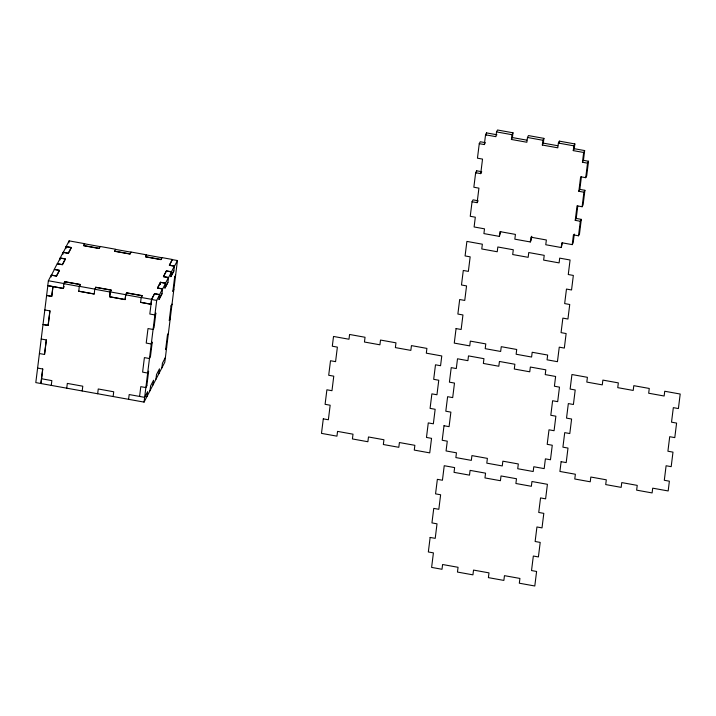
<?xml version="1.0" encoding="UTF-8"?>
<svg xmlns="http://www.w3.org/2000/svg" width="716" height="716" viewBox="0 0 716 716"><rect width="100%" height="100%" fill="white"/><g stroke="black" fill="none" stroke-linecap="round" stroke-linejoin="round"><path stroke-width="1.07" d="M59.983 259.908L60.225 257.966L65.299 258.879L62.337 264.571L57.262 263.658L54.291 269.35L59.365 270.272L56.403 275.964L51.328 275.051L48.366 280.744L47.757 285.603L63.232 288.387M51.087 276.994L51.328 275.051M40.875 383.516L42.683 368.982M44.482 354.456L46.289 339.93M49.896 310.878L48.088 325.404L43.014 324.491L48.178 325.422L49.986 310.896L44.822 309.965M52.903 286.597L51.695 296.352L46.621 295.44L51.785 296.37L53.002 286.615M40.964 383.534L42.772 369.009L37.608 368.069M62.945 254.207L63.187 252.265L68.262 253.178L71.233 247.485L66.158 246.572L65.917 248.515M51.266 385.387L51.856 380.617L41.465 378.746M177.443 260.543L174.471 266.236L169.415 265.332L172.377 259.631L177.443 260.543L164.814 362.233L144.059 402.106L35.8 382.604L47.829 285.684L63.294 288.467L63.831 283.536L64.807 281.665L80.273 284.449L79.297 286.319L78.76 291.251L94.235 294.034L94.763 289.103L79.297 286.319M68.879 242.814L69.121 240.871L84.586 243.664L83.62 245.525L99.077 248.318L100.052 246.447L115.518 249.231L114.587 251.298L130.052 254.09L131.046 252.184L115.58 249.401M64.619 283.742L64.807 281.665M66.731 388.17L67.322 383.409L82.788 386.201L82.197 390.963M95.496 289.175L95.738 287.232L111.195 290.025L110.228 291.895L109.62 296.746L125.094 299.53L125.694 294.679L126.669 292.808L142.135 295.592L141.159 297.462L140.622 302.394L151.022 304.264M97.662 393.746L98.253 388.976L113.719 391.777L113.128 396.53M95.792 287.411L111.257 290.195L110.291 292.056L109.691 296.827L125.157 299.61L125.748 294.84L126.723 292.978L142.189 295.762L141.213 297.632L125.748 294.84M128.594 399.313L129.184 394.552L144.65 397.353L147.621 391.643L147.022 396.404M114.542 251.101L130.008 253.885L130.983 252.014L146.449 254.806L145.482 256.677L160.939 259.46L161.914 257.59L172.305 259.46L169.343 265.162L174.418 266.075L171.446 271.767L166.372 270.854L163.409 276.555L168.484 277.468L165.521 283.16L160.447 282.247L157.484 287.939L162.559 288.852L159.587 294.553L154.513 293.641L151.55 299.333L150.951 304.193L140.56 302.313M139.593 396.422L140.792 386.658L145.867 387.571L146.834 385.7M144.059 402.106L156.688 300.416L159.65 294.724L154.584 293.811L151.622 299.503L149.823 314.029L154.88 314.942L155.855 313.08L154.047 327.606L153.081 329.467L148.006 328.555L146.216 343.08L151.273 343.993L152.248 342.132L150.441 356.658L149.474 358.519L144.399 357.606L142.609 372.132L147.666 373.045L148.642 371.174L146.834 385.709M160.205 284.189L160.447 282.247M160.286 284.324L160.518 282.417L165.584 283.33L162.613 289.022L157.556 288.109L160.518 282.417M159.587 294.553L159.059 299.485L162.022 293.793L162.559 288.852M149.993 390.712L150.584 385.942L153.546 380.25L152.956 385.011M165.521 283.16L164.984 288.092L167.956 282.399L168.484 277.468M155.918 379.319L156.509 374.549L159.48 368.856L158.889 373.627M171.446 271.767L170.918 276.698L173.881 271.006L174.418 266.075M161.852 367.926L162.442 363.164L165.405 357.463M171.061 305.992L172.028 304.121L171.043 306.027L169.236 320.553L170.229 318.647M174.668 276.94L172.842 291.502L173.836 289.595M472.05 201.76L477.125 202.673L478.118 200.775L473.043 199.854L472.05 201.76L470.242 216.286L475.317 217.199L474.108 226.963L484.499 228.834L483.909 233.595L499.374 236.387L500.717 231.617M475.657 172.708L480.731 173.621L481.725 171.715L476.65 170.802L475.657 172.708L473.849 187.234L478.923 188.147L477.125 202.673M479.264 143.656L484.338 144.569L485.332 142.663L480.257 141.75L479.264 143.656L477.456 158.182L482.53 159.095L480.731 173.621M476.391 172.878L476.65 170.802M484.338 144.569L485.546 134.805L486.54 132.899L496.931 134.778M486.271 135.073L486.54 132.899M574.259 148.704L584.65 150.575L583.656 152.481L573.265 150.611L574.259 148.704L574.85 143.934L559.384 141.15L558.39 143.057L557.8 147.818L542.334 145.035L543.328 143.128L543.918 138.367L528.453 135.584L527.468 137.481L526.869 142.251L511.403 139.468L512.396 137.561L512.987 132.791L497.522 130.008L496.528 131.914L495.937 136.675L485.546 134.805M499.374 236.387L499.965 231.617L515.43 234.4L514.84 239.171L530.305 241.954L531.299 240.057L531.773 236.244M511.403 139.468L511.994 134.697L512.987 132.791M530.305 241.954L530.896 237.193L546.362 239.976L545.771 244.747L561.237 247.53L562.579 242.769M542.334 145.035L542.925 140.273L543.918 138.367M559.151 143.057L559.384 141.15M561.237 247.53L561.827 242.76L572.218 244.63L573.212 242.733L574.286 234.06M573.265 150.611L573.856 145.84L574.85 143.934M572.218 244.63L573.435 234.875L578.51 235.788L579.495 233.881L581.303 219.364L576.228 218.443L575.234 220.349L580.309 221.262L581.303 219.364M575.234 220.349L577.042 205.823L582.117 206.736L583.101 204.839L584.909 190.304L579.835 189.391L578.841 191.297L583.916 192.21L584.909 190.304M578.841 191.297L580.649 176.771L585.724 177.684L586.708 175.778L588.516 161.252L583.442 160.339L582.448 162.246L587.523 163.159L588.516 161.252M582.448 162.246L583.656 152.481M576.228 218.443L577.767 205.993M579.835 189.391L581.374 176.941M583.442 160.339L584.65 150.575M578.51 235.788L580.309 221.262M582.117 206.736L583.916 192.21M585.724 177.684L587.523 163.159M60.225 257.966L63.187 252.265M66.158 246.572L69.121 240.871M63.294 288.467L64.198 286.516M95.738 287.232L94.825 289.273L110.291 292.056M158.988 299.404L161.95 293.712M164.922 288.011L167.884 282.319M170.847 276.627L173.809 270.925M174.65 276.976L175.635 275.069M168.421 333.173L167.437 335.079L165.629 349.605L166.622 347.699M496.528 131.914L511.994 134.697M527.468 137.481L542.925 140.273M558.39 143.057L573.856 145.84M512.396 137.561L526.833 140.157M543.328 143.128L557.764 145.733M48.366 280.744L63.831 283.536M110.228 291.895L125.694 294.679M141.159 297.462L151.55 299.333M151.622 299.503L156.688 300.416M78.697 291.17L94.163 293.963M41.215 339.017L46.379 339.948L44.571 354.474L39.407 353.543M323.292 418.851L321.484 433.377L336.95 436.16L337.549 431.39L353.006 434.182L352.415 438.944L367.881 441.736L368.471 436.966L383.937 439.749L383.346 444.52L398.812 447.303L399.412 442.542L414.868 445.325L414.278 450.087L429.743 452.879L431.551 438.353L426.476 437.44L428.275 422.905L433.35 423.818L435.158 409.292L430.083 408.38L431.882 393.854L436.957 394.767L438.765 380.241L433.69 379.328L435.489 364.802L440.564 365.715L441.781 355.959L426.315 353.167L426.906 348.406L411.44 345.613L410.85 350.384L395.375 347.6L395.975 342.83L380.509 340.046L379.919 344.808L364.453 342.024L365.044 337.263L349.578 334.47L348.987 339.241L333.522 336.457L332.305 346.213L337.379 347.126L335.58 361.652L330.506 360.739L328.698 375.265L333.772 376.177L331.973 390.703L326.899 389.79L325.091 404.316L330.166 405.229L328.367 419.764L323.292 418.851M430.146 537.439L428.338 551.964L433.413 552.877L431.614 567.403L442.005 569.274L442.595 564.512L458.061 567.296L457.461 572.057L472.936 574.85L473.527 570.079L488.992 572.872L488.402 577.633L503.867 580.416L504.458 575.655L519.923 578.438L519.324 583.209L534.798 585.992L536.597 571.466L531.523 570.554L533.331 556.028L538.405 556.941L540.204 542.415L535.129 541.493L536.937 526.967L542.012 527.889L543.811 513.363L538.736 512.45L540.544 497.915L545.619 498.837L547.418 484.302L531.952 481.519L531.362 486.289L515.896 483.497L516.487 478.736L501.021 475.943L500.43 480.713L484.965 477.93L485.555 473.16L470.09 470.376L469.499 475.138L454.034 472.354L454.624 467.593L444.233 465.713L442.434 480.248L437.36 479.335L435.552 493.861L440.626 494.774L438.827 509.3L433.753 508.387L431.945 522.913L437.02 523.826L435.221 538.351L430.146 537.439M444.01 425.743L442.202 440.268L447.276 441.181L446.068 450.946L456.459 452.816L455.868 457.578L471.334 460.37L471.925 455.6L487.39 458.383L486.799 463.154L502.265 465.937L502.856 461.176L518.321 463.959L517.731 468.729L533.196 471.513L533.787 466.743L544.178 468.613L545.395 458.858L550.47 459.77L552.269 445.245L547.194 444.332L549.002 429.806L554.077 430.719L555.876 416.193L550.801 415.28L552.609 400.745L557.683 401.658L559.482 387.141L554.408 386.219L555.616 376.464L545.225 374.593L545.816 369.823L530.35 367.04L529.759 371.801L514.294 369.017L514.885 364.256L499.428 361.464L498.828 366.234L483.363 363.451L483.953 358.68L468.488 355.897L467.897 360.658L457.506 358.788L456.298 368.552L451.223 367.63L449.415 382.156L454.49 383.078L452.691 397.604L447.616 396.691L445.808 411.217L450.883 412.13L449.084 426.655L444.01 425.743M456.074 328.572L454.266 343.098L469.741 345.882L470.331 341.12L485.797 343.904L485.206 348.674L500.663 351.458L501.263 346.687L516.719 349.48L516.129 354.241L531.603 357.033L532.194 352.263L547.659 355.046L547.069 359.817L557.451 361.687L559.259 347.162L564.333 348.074L566.132 333.549L561.058 332.636L562.865 318.11L567.94 319.023L569.739 304.497L564.664 303.584L566.472 289.058L571.547 289.971L573.346 275.436L568.271 274.523L570.079 259.998L559.688 258.127L559.098 262.897L543.632 260.105L544.223 255.344L528.757 252.551L528.166 257.321L512.701 254.538L513.291 249.768L497.826 246.984L497.235 251.755L481.77 248.962L482.36 244.201L466.895 241.408L465.087 255.934L470.161 256.847L468.362 271.382L463.288 270.469L461.48 284.995L466.555 285.908L464.756 300.434L459.681 299.521L457.873 314.047L462.948 314.959L461.149 329.485L456.074 328.572M561.12 461.686L559.903 471.45L575.369 474.234L574.778 479.004L590.244 481.787L590.834 477.026L606.309 479.81L605.709 484.58L621.175 487.363L621.765 482.593L637.231 485.376L636.64 490.147L652.106 492.93L652.697 488.169L668.171 490.952L669.379 481.188L664.305 480.275L666.104 465.749L671.187 466.662L672.986 452.136L667.912 451.223L669.711 436.697L674.785 437.61L676.593 423.084L671.519 422.171L673.326 407.646L678.401 408.559L680.2 394.033L664.734 391.249L664.144 396.011L648.678 393.227L649.269 388.457L633.803 385.673L633.212 390.444L617.747 387.651L618.338 382.89L602.872 380.098L602.281 384.868L586.816 382.084L587.406 377.314L571.941 374.531L570.133 389.056L575.208 389.969L573.409 404.495L568.334 403.582L566.526 418.108L571.601 419.021L569.802 433.547L564.727 432.634L562.919 447.16L567.994 448.073L566.195 462.599L561.12 461.686M54.353 269.52L51.391 275.221L56.555 276.152L59.526 270.451L54.353 269.52M60.287 258.127L57.316 263.828L62.489 264.759L65.451 259.058L60.287 258.127M66.212 246.734L63.25 252.435L68.414 253.366L71.385 247.664L66.212 246.734M64.861 281.835L63.885 283.697L79.351 286.481L80.326 284.619L64.861 281.835M84.649 243.825L83.656 245.731L99.121 248.515L100.106 246.608L84.649 243.825M146.511 254.968L145.518 256.874L160.984 259.657L161.968 257.76L146.511 254.968M166.452 271.024L163.481 276.716L168.546 277.629L171.509 271.937L166.452 271.024"/></g></svg>
